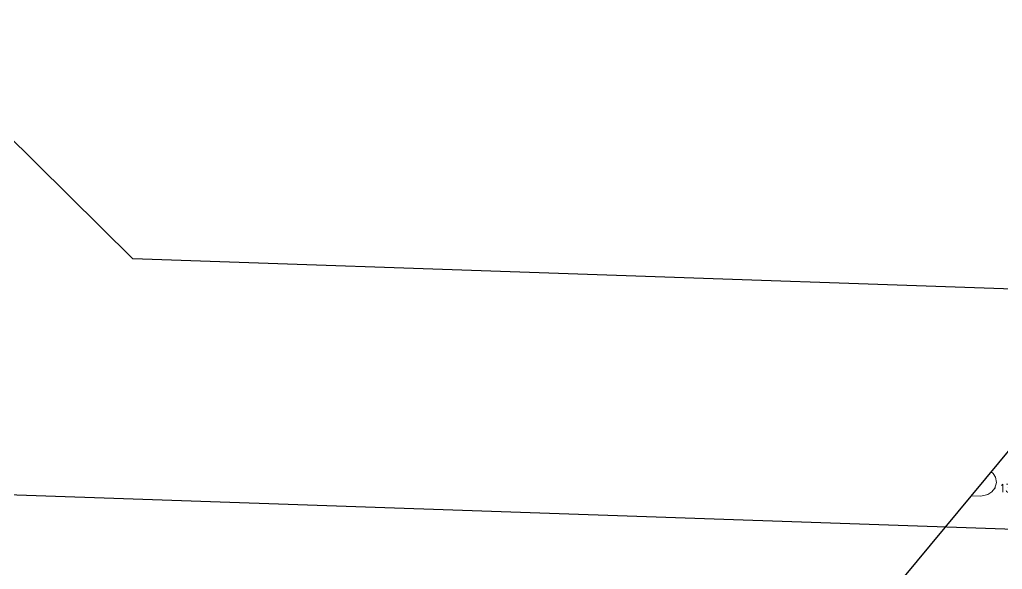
# Model space of a CAD drawing. Extents: x 529262 to 576451, y 2694391 to 2717535.
# Drawn here: x 567263.1 to 567385.9, y 2709670.9 to 2709739.6 of the extents above; entities that cross this region are included whole.
import ezdxf
from ezdxf.enums import TextEntityAlignment as Align
from ezdxf.xclip import XClip

# ---------------------------------------------------------------- set-up
doc = ezdxf.new("R2010")
doc.units = 0
doc.header["$XCLIPFRAME"] = 0
for name, color, linetype in [('GCD', 8, 'Continuous'), ('PP-COM', 7, 'Continuous'), ('RD-中线', 40, 'Continuous'), ('RD-红线', 7, 'Continuous')]:
    doc.layers.add(name, color=color, linetype=linetype)
doc.layers.add('SXSS', color=5, linetype='Continuous', lineweight=0)
doc.styles.add('HZ', font='rs.shx', dxfattribs={"width": 0.8, "bigfont": 'hztxt.shx'})
doc.linetypes.add('10421', pattern='A,2,[150,AAA.SHX,S=0.5,R=0,X=0,Y=0.5],1e-11', length=2)

# ---------------------------------------------------------------- blocks, each defined once
blk = doc.blocks.new('A$C19FD0107')
at = {"layer": 'RD-中线', "color": 8, "linetype": 'Continuous'}
blk.add_lwpolyline([(-1765.32, 14833.87), (-1870.24, 14834.36, -0.07773), (-2297.41, 14903.2), (-2763.51, 15055.04, -0.002412), (-2772.67, 15058.08), (-3168.08, 15191.13, 0.031805), (-3413.66, 15256.72), (-3481.17, 15270.22, 0.040764), (-3610.52, 15285.28), (-3824.79, 15292.66, 0.003807), (-3833.93, 15292.91), (-3984.46, 15295.8, 0.004916), (-3996.26, 15295.91), (-4213.61, 15295.81, 0.004475), (-4218.97, 15295.76), (-4356.1, 15293.25, -0.000047), (-4356.15, 15293.25), (-5280.16, 15276.46)], format="xyb", dxfattribs=at)
at = {"layer": 'RD-中线', "color": 8, "linetype": 'Continuous', "flags": 128}
for points in [[(-4490.73, 14139.44, 0), (-4490.29, 14139.42)], [(-3818.25, 14086.17, 0), (-3817.74, 14086.17)]]:
    blk.add_lwpolyline(points, format="xyb", dxfattribs=at)
at = {"layer": 'RD-红线', "color": 8}
blk.add_lwpolyline([(-3744.82, 15342.92), (-3720.71, 15319.1, 0.390703)], format="xyb", dxfattribs=at)
at = {"layer": 'RD-红线', "color": 8, "linetype": 'Continuous', "flags": 128}
blk.add_lwpolyline([(-3440.08, 15292.6), (-3475.28, 15299.64, 0.040764), (-3609.49, 15315.26), (-3720.71, 15319.1)], format="xyb", dxfattribs=at)
blk = doc.blocks.new('GC200')
at = {"linetype": 'Continuous', "const_width": 0.2, "flags": 128}
blk.add_lwpolyline([(-0.1, 0, 1), (0.1, 0, 1)], format="xyb", close=True, dxfattribs=at)

msp = doc.modelspace()

# ---------------------------------------------------------------- linework, layer by layer
at = {"color": 8, "linetype": 'Continuous', "flags": 128}
msp.add_lwpolyline([(567209.956, 2709328.306), (567242.359, 2709376.873), (567237.386, 2709487.838), (567226.241, 2709566.338), (567250.471, 2709637.466), (567310.691, 2709648.291), (567365.176, 2709659.753), (567568.23, 2709904.38), (567652.452, 2709866.094), (567570.025, 2709683.533), (567490.632, 2709613.794), (567456.674, 2709542.126), (567415.71, 2709492.593), (567416.103, 2709370.575), (567398.267, 2709255.857), (567341.513, 2709220.051), (567319.6, 2709121.447), (567354.869, 2709007.157), (567377.977, 2708907.793), (567342.698, 2708646.362), (567189.906, 2708654.057), (567219.676, 2708986.987), (567146.446, 2709250.882)], dxfattribs=at)
at = {"layer": 'SXSS', "color": 8, "linetype": '10421', "elevation": 134.426, "flags": 128}
msp.add_lwpolyline([(567384.55, 2709683.093), (567384.783, 2709682.891), (567385.075, 2709682.424), (567385.19, 2709681.787), (567385.022, 2709681.079), (567384.647, 2709680.594), (567384.107, 2709680.281), (567383.234, 2709680.079), (567382.066, 2709680.101)], dxfattribs=at)
msp.add_lwpolyline([(567384.55, 2709683.093), (567384.783, 2709682.891), (567385.075, 2709682.424), (567385.19, 2709681.787), (567385.022, 2709681.079), (567384.647, 2709680.594), (567384.107, 2709680.281), (567383.234, 2709680.079), (567382.066, 2709680.101)], dxfattribs=at)

# ---------------------------------------------------------------- block references
at = {"layer": 'GCD', "linetype": 'Continuous'}
ref = msp.add_blockref('GC200', (567385.022, 2709681.079, 133.841), dxfattribs=dict(at, xscale=0.5, yscale=0.5, zscale=0.5))
ref.add_attrib('height', '133.84', dxfattribs={"linetype": 'Continuous', "height": 1, "style": 'HZ', "width": 0.8}).set_placement((567385.622, 2709681.079, 133.841), align=Align.MIDDLE_LEFT)
at = {"layer": 'GCD', "linetype": 'Continuous', "xscale": 0.5, "yscale": 0.5, "zscale": 0.5}
msp.add_blockref('GC200', (567385.022, 2709681.079, 133.841), dxfattribs=at)
at = {"layer": 'PP-COM'}
ref = msp.add_blockref('A$C19FD0107', (570997.993, 2694390.603), dxfattribs=at)
XClip(ref).set_block_clipping_path([(-9366.4383134884, 14428.6043910822), (-3328.4480743363, 17452.7484863754)])

doc.saveas('drawing.dxf')
